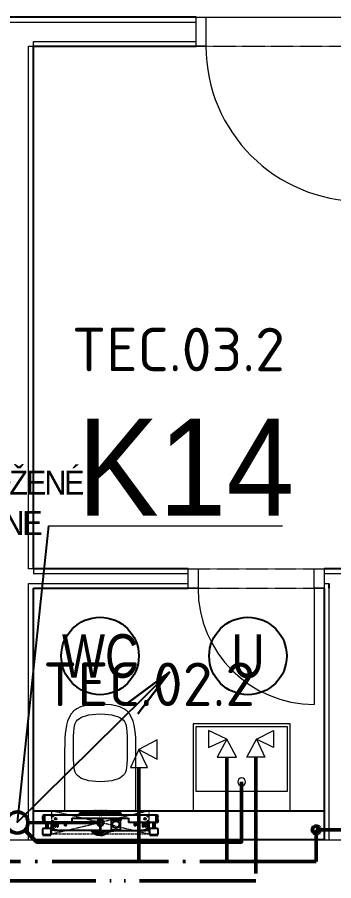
# Model space of a CAD drawing. Header units: millimetres. Extents: x 2377 to 264466, y -28213 to 61616.
# Drawn here: x 26560 to 28192, y 7249 to 11710 of the extents above; entities that cross this region are included whole.
import ezdxf
from ezdxf.enums import TextEntityAlignment as Align
from ezdxf.lldxf.tags import DXFTag

# ---------------------------------------------------------------- set-up
doc = ezdxf.new("R2010")
doc.units = ezdxf.units.MM
for name, pattern in [('ACAD_ISO04W100', [30.5, 24, -3, 0.5, -3]), ('ACAD_ISO05W100', [33, 24, -3, 0, -3, 0, -3]), ('Bodkočiarkovaná 3mm', [5, 3, -1, 0, -1]), ('DASHED', [0.75, 0.5, -0.25])]:
    doc.linetypes.add(name, pattern=pattern)
doc.layers.get('0').update_dxf_attribs({"color": 8})
for name, color, linetype in [('AA_stavebný_pôdorys', 7, 'Continuous'), ('GEB-BEZUG', 2, 'Continuous'), ('GEB-KONTUR-A', 5, 'Continuous'), ('IS_Popisy_úseků_Vodovod', 7, 'SOLID'), ('ZT_SMER STUPANIA', 4, 'Continuous'), ('ZTI_T_ZARPR', 4, 'Continuous')]:
    doc.layers.add(name, color=color, linetype=linetype)
for name, color, linetype, lineweight in [('Common Edges', 8, 'Continuous', 20), ('Dvere - nad rovinou rezu', 8, 'Bodkočiarkovaná 3mm', 9), ('Floors', 8, 'Continuous', 20), ('Frame_Mullion', 8, 'Continuous', 20), ('Plan Swing', 8, 'Continuous', 9), ('Plumbing Fixtures', 8, 'Continuous', 9), ('Room Tags', 8, 'Continuous', 9), ('Walls', 8, 'Continuous', 25), ('ZTI- BATÉRIE', 6, 'Continuous', 18), ('ZTI- POPIS POTRUBIA', 7, 'Continuous', 18), ('ZTI- PRÍVOD STUDENEJ VODY', 5, 'ACAD_ISO04W100', 50), ('ZTI- PRÍVOD TEPLEJ VODY', 1, 'ACAD_ISO05W100', 50), ('ZTI_KANAL', 30, 'Continuous', 50), ('ZTI_S_KANAL', 30, 'Continuous', 50)]:
    doc.layers.add(name, color=color, linetype=linetype, lineweight=lineweight)
doc.styles.add('HRUBE', font='arial.ttf', dxfattribs={"width": 0.75})
doc.styles.add('ISOCPEUR_6', font='isocpeur.ttf', dxfattribs={"height": 225})
doc.styles.add('Popis_ZTI', font='arial.ttf', dxfattribs={"width": 0.9, "height": 125})
doc.styles.get("Standard").update_dxf_attribs({"font": 'arial.ttf'})
doc.styles.add('Style-Arial', font='arial.ttf')
tags = doc.linetypes.add('SOLID', pattern=[10, 10, 0]).pattern_tags.tags
tags[6:7] = [DXFTag(74, 4), DXFTag(75, 0), DXFTag(340, '0'), DXFTag(46, 0.0), DXFTag(50, 0.0), DXFTag(44, 0.0), DXFTag(45, 0.0)]
tags[4:5] = [DXFTag(74, 4), DXFTag(75, 0), DXFTag(340, '0'), DXFTag(46, 0.0), DXFTag(50, 0.0), DXFTag(44, 0.0), DXFTag(45, 0.0)]

# ---------------------------------------------------------------- blocks, each defined once
blk = doc.blocks.new('Dvere 1-kridlové obložkové plné - 600x1970-4661098-2NP _PRAC_')
at = {"layer": 'Dvere - nad rovinou rezu'}
for p, q in [((-350, 50), (350, 50)), ((-350, -50), (350, -50))]:
    blk.add_line(p, q, dxfattribs=at)
at = {"layer": 'Frame_Mullion'}
for p, q in [((-350, 50), (-300, 50)), ((-350, -50), (-350, 50)), ((-300, 50), (-300, -50)), ((300, 50), (350, 50)), ((300, -50), (300, 50)), ((350, 50), (350, -50)), ((-300, -50), (-350, -50)), ((350, -50), (300, -50))]:
    blk.add_line(p, q, dxfattribs=at)
at = {"layer": 'Plan Swing'}
blk.add_line((300, -50), (300, -650), dxfattribs=at)
blk.add_arc((300, -50), 600, 180, 270, dxfattribs=at)
blk = doc.blocks.new('CS_WC - CS_WC-4666742-2NP _PRAC_')
at = {"layer": 'Plumbing Fixtures'}
for p, q in [((-184, 0), (-184, -320)), ((184, -320), (184, 0))]:
    blk.add_line(p, q, dxfattribs=at)
for points, knots in [([(-138, -325.9), (-138, -229.3), (-139.7, -180.2), (-63.5, -150.8), (0, -150.8)], [0, 0, 0, 0, 0.2485918, 0.4610109, 0.4610109, 0.4610109, 0.4610109]), ([(0, -150.8), (63.5, -150.8), (139.7, -180.2), (138, -229.3), (138, -325.9)], [0, 0, 0, 0, 0.2124191, 0.4610109, 0.4610109, 0.4610109, 0.4610109]), ([(-184, -320), (-184, -357.1), (-184, -524.4), (-80.9, -550.9), (0, -550.9)], [-0.7276626, -0.7276626, -0.7276626, -0.7276626, -0.3878063, 0, 0, 0, 0]), ([(0, -500.9), (-63.5, -500.9), (-139.7, -471.5), (-138, -422.5), (-138, -325.9)], [0, 0, 0, 0, 0.2124191, 0.4610109, 0.4610109, 0.4610109, 0.4610109]), ([(0, -550.9), (80.9, -550.9), (184, -524.4), (184, -357.1), (184, -320)], [-0.7276626, -0.7276626, -0.7276626, -0.7276626, -0.3398563, 0, 0, 0, 0]), ([(138, -325.9), (138, -422.5), (139.7, -471.5), (63.5, -500.9), (0, -500.9)], [0, 0, 0, 0, 0.2485918, 0.4610109, 0.4610109, 0.4610109, 0.4610109])]:
    blk.add_open_spline(points, degree=3, knots=knots, dxfattribs=at)
blk = doc.blocks.new('CS_Umyvadlo - CS_Umyvadlo-4710843-2NP _PRAC_')
at = {"layer": 'Plumbing Fixtures'}
for p, q in [((500, -150), (0, -150)), ((0, -150), (0, -600)), ((15, -500), (15, -164.5)), ((15, -164.5), (485, -164.5)), ((485, -164.5), (485, -500)), ((500, -600), (500, -150)), ((485, -500), (15, -500))]:
    blk.add_line(p, q, dxfattribs=at)
for start, end in [(0, 180), (180, 360)]:
    blk.add_arc((250, -450), 20, start, end, dxfattribs=at)
blk = doc.blocks.new('Dvere 1-kridlové obložkové plné - 800x1970 PZ-V12-2NP _PRAC_')
at = {"layer": 'Dvere - nad rovinou rezu'}
for p, q in [((-450, 75), (450, 75)), ((-450, -75), (450, -75))]:
    blk.add_line(p, q, dxfattribs=at)
at = {"layer": 'Frame_Mullion'}
for p, q in [((-450, 75), (-400, 75)), ((-450, -75), (-450, 75)), ((-400, 75), (-400, -75)), ((400, 75), (450, 75)), ((400, -75), (400, 75)), ((450, 75), (450, -75)), ((-400, -75), (-450, -75)), ((450, -75), (400, -75))]:
    blk.add_line(p, q, dxfattribs=at)
at = {"layer": 'Plan Swing'}
blk.add_line((400, -75), (400, -875), dxfattribs=at)
blk.add_arc((400, -75), 800, 180, 270, dxfattribs=at)
blk = doc.blocks.new('2NP podklad')
at = {"layer": 'Common Edges', "color": 252}
for p, q in [((17467.7, 11684.7), (27483, 11684.7)), ((26618, 8859.7), (26618, 11559.7)), ((26618, 11559.7), (26643, 11559.7)), ((26643, 11559.7), (26643, 11584.7)), ((26643, 11584.7), (27483, 11584.7)), ((26643, 8859.7), (26618, 8859.7)), ((26643, 8859.7), (26643, 8834.7)), ((27442.4, 8834.7), (26643, 8834.7)), ((29157.7, 8834.7), (28142.4, 8834.7)), ((26618, 7459.7), (26618, 8784.7)), ((26618, 8784.7), (27442.4, 8784.7)), ((28142.4, 8784.7), (28167.4, 8784.7)), ((28167.4, 8759.7), (28167.4, 7459.7)), ((26493, 7459.7), (26643, 7459.7)), ((28142.4, 7459.7), (28242.4, 7459.7))]:
    blk.add_line(p, q, dxfattribs=at)
at = {"layer": 'Floors', "color": 252}
blk.add_line((27533, 11709.7), (28333, 11709.7), dxfattribs=at)
at = {"layer": 'Walls', "color": 252}
for p, q in [((27483, 11709.7), (17467.7, 11709.7)), ((26643, 8859.7), (26643, 11559.7)), ((26643, 11559.7), (27483, 11559.7)), ((27442.4, 8859.7), (26643, 8859.7)), ((29157.7, 8859.7), (28142.4, 8859.7)), ((26643, 8759.7), (27442.4, 8759.7)), ((26643, 7459.7), (26643, 8759.7)), ((28142.4, 8759.7), (28142.4, 7459.7)), ((28167.4, 8784.7), (28167.4, 8759.7)), ((26643, 7609.7), (28142.4, 7609.7)), ((28142.4, 7459.7), (26643, 7459.7))]:
    blk.add_line(p, q, dxfattribs=at)
at = {"layer": 'Frame_Mullion', "color": 252}
for name, p in [('Dvere 1-kridlové obložkové plné - 800x1970 PZ-V12-2NP _PRAC_', (27933, 11634.7)), ('Dvere 1-kridlové obložkové plné - 600x1970-4661098-2NP _PRAC_', (27792.4, 8809.7))]:
    blk.add_blockref(name, p, dxfattribs=at)
at = {"layer": 'Plumbing Fixtures', "color": 252, "rotation": 180}
blk.add_blockref('CS_WC - CS_WC-4666742-2NP _PRAC_', (26988.4, 7609.7), dxfattribs=at)
at = {"layer": 'Plumbing Fixtures', "color": 252}
blk.add_blockref('CS_Umyvadlo - CS_Umyvadlo-4710843-2NP _PRAC_', (27467.4, 8209.7), dxfattribs=at)
at = {"layer": 'Room Tags', "color": 252, "char_height": 225, "width": 1304.746, "attachment_point": 1, "style": 'ISOCPEUR_6'}
for s, insert in [('TEC.03.2', (26841.5, 10105.9)), ('TEC.02.2', (26692.6, 8376.4))]:
    blk.add_mtext(s, dxfattribs=dict(at, insert=insert))
blk = doc.blocks.new('Einfügepunkt')
at = {"layer": 'GEB-BEZUG'}
for p, q in [((-7.1, -7.1), (7.1, 7.1)), ((-7.1, 7.1), (7.1, -7.1))]:
    blk.add_line(p, q, dxfattribs=at)
blk = doc.blocks.new('42')
at = {"layer": 'GEB-KONTUR-A', "ltscale": 25}
for p, q in [((7962.1, -4961.7), (7957.1, -4961.7)), ((7957.1, -4961.7), (7957.1, -4964.7)), ((7957.1, -4964.7), (7962.1, -4964.7)), ((7957.1, -4964.7), (7957.1, -4967.7)), ((7957.1, -4991.7), (7957.1, -4967.7)), ((7957.1, -4991.7), (7957.1, -4997.7)), ((7962.1, -4964.7), (7962.1, -4961.7)), ((7992.1, -4961.7), (7962.1, -4961.7)), ((7992.1, -4964.7), (7962.1, -4964.7)), ((7992.1, -4961.7), (7992.1, -4964.7)), ((7997.1, -4961.7), (7992.1, -4961.7)), ((7992.1, -4964.7), (7997.1, -4964.7)), ((7997.1, -4964.7), (7997.1, -4961.7)), ((7997.1, -4964.7), (7997.1, -4967.7)), ((7997.1, -4967.7), (7997.1, -4991.7)), ((7997.1, -4997.7), (7997.1, -4991.7)), ((8010.1, -4987.2), (8001.6, -4987.2)), ((8001.6, -4987.2), (8001.6, -5026.2)), ((8005.6, -4991.2), (8008.5, -4991.2)), ((8005.6, -4994.5), (8005.6, -4991.2)), ((8013.1, -4987.2), (8010.1, -4987.2)), ((8014.6, -4987.2), (8013.1, -4987.2)), ((8013.1, -4987.2), (8013.1, -4987.9)), ((8023.8, -4988.4), (8023.8, -4988.4)), ((8033.1, -4985.7), (8033.4, -4985.7)), ((8037.2, -4985.7), (8042.2, -4985.7)), ((8151.4, -5037.2), (8151.4, -4995.7)), ((8194.9, -4995.7), (8194.9, -5037.2)), ((8224.7, -4984.6), (8224.8, -4984.8)), ((8226.4, -4983.6), (8226.3, -4983.3)), ((8244.7, -4976.4), (8244.3, -4975.6)), ((8246.3, -4975.2), (8246.7, -4976.1)), ((8251.9, -4985.7), (8254.4, -4985.7)), ((8254.4, -4986.2), (8251.9, -4986.2)), ((8251.9, -5007.7), (8251.9, -4995.7)), ((8254.4, -4995.7), (8254.4, -5007.8)), ((8269.2, -4977.7), (8269.1, -4978)), ((8271, -4978.7), (8269.1, -4978)), ((8271, -4978.7), (8271.1, -4978.4)), ((8469, -4985.7), (8464, -4985.7)), ((8473.1, -4985.7), (8472.9, -4985.7)), ((8482.5, -4988.4), (8482.5, -4988.4)), ((8491.6, -4987.2), (8493.1, -4987.2)), ((8493.1, -4987.2), (8496.1, -4987.2)), ((8493.1, -4987.2), (8493.1, -4987.9)), ((8496.1, -4987.2), (8504.6, -4987.2)), ((8497.8, -4991.2), (8500.6, -4991.2)), ((8500.6, -4991.2), (8500.6, -4994.5)), ((8504.6, -4987.2), (8504.6, -5026.2)), ((8514.1, -4961.7), (8509.1, -4961.7)), ((8509.1, -4961.7), (8509.1, -4964.7)), ((8509.1, -4964.7), (8514.1, -4964.7)), ((8509.1, -4964.7), (8509.1, -4967.7)), ((8509.1, -4991.7), (8509.1, -4967.7)), ((8509.1, -4991.7), (8509.1, -4997.7)), ((8514.1, -4964.7), (8514.1, -4961.7)), ((8544.1, -4961.7), (8514.1, -4961.7)), ((8544.1, -4964.7), (8514.1, -4964.7)), ((8544.1, -4961.7), (8544.1, -4964.7)), ((8549.1, -4961.7), (8544.1, -4961.7)), ((8544.1, -4964.7), (8549.1, -4964.7)), ((8549.1, -4964.7), (8549.1, -4961.7)), ((8549.1, -4964.7), (8549.1, -4967.7)), ((8549.1, -4967.7), (8549.1, -4991.7)), ((8549.1, -4997.7), (8549.1, -4991.7)), ((7997.1, -4997.7), (7957.1, -4997.7)), ((7957.1, -5042.7), (7957.1, -5029.7)), ((7958.1, -5026.2), (8107.6, -5026.2)), ((7958.1, -5026.2), (7958.1, -5031.7)), ((7958.1, -5031.7), (7965.1, -5031.7)), ((7959.1, -5031.7), (7959.1, -5042.7)), ((7961.1, -5025.7), (7993.1, -5025.7)), ((7965.1, -5031.7), (7965.1, -5043.7)), ((7983.4, -5024.7), (7970.9, -5024.7)), ((7970.9, -5025.7), (7970.9, -5024.7)), ((7972.1, -5024.7), (7972.1, -4997.7)), ((7982.1, -5024.7), (7982.1, -4997.7)), ((7983.4, -5025.7), (7983.4, -5024.7)), ((8001.6, -5025.7), (7997.1, -5025.7)), ((7997.1, -5026.2), (7997.1, -5025.7)), ((8001.6, -5026), (7997.4, -5026)), ((7997.4, -5026.2), (7997.4, -5026)), ((8001.4, -5000), (8001.4, -5022.5)), ((8001.4, -5022.5), (8001.6, -5022.5)), ((8002.2, -5016.8), (8002.2, -5016.6)), ((8002.2, -5025.7), (8002.2, -5020.7)), ((8002.2, -5025.7), (8002.2, -5026.2)), ((8003.1, -5021.7), (8003.1, -5020.7)), ((8003.1, -5021.7), (8004.3, -5021.7)), ((8004.3, -5020.7), (8004.3, -5021.7)), ((8004.9, -5007.3), (8004.9, -5007.3)), ((8006, -5009.6), (8006, -5006.6)), ((8007.1, -5006.5), (8007.1, -5004.6)), ((8007.6, -5005), (8007.6, -5004.6)), ((8008.1, -5021.7), (8008.1, -5020.7)), ((8008.1, -5021.7), (8010.8, -5021.7)), ((8010.8, -5020.7), (8010.8, -5021.7)), ((8012, -5010.3), (8012, -5004.6)), ((8013.3, -5006.1), (8013.3, -5004.6)), ((8017.3, -5021.7), (8017.3, -5020.7)), ((8017.3, -5021.7), (8021.2, -5021.7)), ((8020.6, -5021.7), (8020.6, -5004.6)), ((8021.2, -5020.7), (8021.2, -5021.7)), ((8022.4, -5008.1), (8022.4, -5004.6)), ((8029.5, -5021.7), (8029.5, -5020.7)), ((8029.5, -5021.7), (8034.1, -5021.7)), ((8031.8, -5021.7), (8031.8, -5004.5)), ((8033.8, -5021.7), (8033.8, -5004.5)), ((8034.1, -5020.7), (8034.1, -5021.7)), ((8069.6, -5026.2), (8069.6, -5012.7)), ((8077.6, -5012.7), (8077.6, -5026.2)), ((8107.6, -5048.2), (8107.6, -5026.2)), ((8146.9, -5043), (8146.9, -5037.2)), ((8146.9, -5037.2), (8149.5, -5037.2)), ((8149.5, -5037.2), (8196.8, -5037.2)), ((8196.8, -5037.2), (8199.4, -5037.2)), ((8199.4, -5037.2), (8199.4, -5043)), ((8251.9, -5022.4), (8251.9, -5009.7)), ((8251.9, -5041.7), (8251.9, -5029)), ((8254.4, -5009.8), (8254.4, -5022.6)), ((8254.4, -5028.8), (8254.4, -5041.6)), ((8398.6, -5026.2), (8548.1, -5026.2)), ((8398.6, -5026.2), (8398.6, -5048.2)), ((8428.7, -5026.2), (8428.7, -5012.7)), ((8436.7, -5012.7), (8436.7, -5026.2)), ((8472.2, -5020.7), (8472.2, -5021.7)), ((8476.7, -5021.7), (8472.2, -5021.7)), ((8472.4, -5021.7), (8472.4, -5004.5)), ((8474.5, -5021.7), (8474.5, -5004.5)), ((8476.7, -5021.7), (8476.7, -5020.7)), ((8483.9, -5008.1), (8483.9, -5004.6)), ((8485.1, -5020.7), (8485.1, -5021.7)), ((8488.9, -5021.7), (8485.1, -5021.7)), ((8485.6, -5021.7), (8485.6, -5004.6)), ((8488.9, -5021.7), (8488.9, -5020.7)), ((8493, -5006.1), (8493, -5004.6)), ((8494.2, -5010.3), (8494.2, -5004.6)), ((8495.4, -5020.7), (8495.4, -5021.7)), ((8498.1, -5021.7), (8495.4, -5021.7)), ((8498.1, -5021.7), (8498.1, -5020.7)), ((8498.6, -5005), (8498.6, -5004.6)), ((8499.2, -5006.5), (8499.2, -5004.6)), ((8500.3, -5009.6), (8500.3, -5006.6)), ((8501.4, -5007.3), (8501.4, -5007.3)), ((8502, -5020.7), (8502, -5021.7)), ((8503.2, -5021.7), (8502, -5021.7)), ((8503.2, -5021.7), (8503.2, -5020.7)), ((8504, -5002.2), (8504, -5005.7)), ((8504, -5016.8), (8504, -5016.6)), ((8504, -5025.7), (8504, -5020.7)), ((8504, -5025.7), (8504, -5026.2)), ((8504.6, -5022.5), (8504.9, -5022.5)), ((8504.6, -5025.7), (8509.1, -5025.7)), ((8508.9, -5026), (8504.6, -5026)), ((8504.9, -5022.5), (8504.9, -5000)), ((8508.9, -5026), (8508.9, -5026.2)), ((8549.1, -4997.7), (8509.1, -4997.7)), ((8509.1, -5025.7), (8509.1, -5026.2)), ((8545.1, -5025.7), (8513.1, -5025.7)), ((8535.4, -5024.7), (8522.9, -5024.7)), ((8522.9, -5025.7), (8522.9, -5024.7)), ((8524.1, -5024.7), (8524.1, -4997.7)), ((8534.1, -5024.7), (8534.1, -4997.7)), ((8535.4, -5025.7), (8535.4, -5024.7)), ((8541.1, -5043.7), (8541.1, -5031.7)), ((8541.1, -5031.7), (8548.1, -5031.7)), ((8547.1, -5031.7), (8547.1, -5042.7)), ((8548.1, -5031.7), (8548.1, -5026.2)), ((8549.1, -5042.7), (8549.1, -5029.7)), ((7957.1, -5042.7), (7957.1, -5057.5)), ((7959.1, -5042.7), (7957.1, -5042.7)), ((7957.1, -5057.5), (7959.1, -5057.5)), ((7957.1, -5061.7), (7957.1, -5057.5)), ((7958.1, -5060.7), (7958.1, -5065.7)), ((7965.1, -5060.7), (7958.1, -5060.7)), ((7995.1, -5065.7), (7958.1, -5065.7)), ((7959.1, -5057.5), (7959.1, -5042.7)), ((7959.1, -5057.5), (7959.1, -5060.7)), ((7965.1, -5053.4), (7964.6, -5053.4)), ((7964.6, -5060.7), (7964.6, -5053.4)), ((7965.1, -5048.7), (7965.1, -5060.7)), ((7997.1, -5063.7), (7997.1, -5062.7)), ((7997.1, -5065.7), (7997.1, -5063.7)), ((7999.1, -5065.7), (7997.1, -5065.7)), ((8507.1, -5065.7), (7999.1, -5065.7)), ((8008.5, -5060.2), (8006, -5060.2)), ((8020.6, -5041.7), (8020.6, -5049.7)), ((8022.4, -5048.5), (8022.4, -5050.2)), ((8398.6, -5048.2), (8107.6, -5048.2)), ((8145.6, -5065.7), (8145.6, -5074.7)), ((8145.6, -5074.7), (8360.6, -5074.7)), ((8149.9, -5041.2), (8146.9, -5043)), ((8199.4, -5043), (8146.9, -5043)), ((8199.4, -5043), (8196.4, -5041.2)), ((8197.6, -5084.8), (8197.6, -5074.7)), ((8308.6, -5084.8), (8197.6, -5084.8)), ((8204.1, -5086.3), (8197.6, -5084.8)), ((8227.3, -5076.2), (8225.8, -5074.7)), ((8279, -5076.2), (8227.3, -5076.2)), ((8227.3, -5077.7), (8227.3, -5076.2)), ((8279, -5077.7), (8227.3, -5077.7)), ((8253.1, -5065.7), (8250.6, -5065.7)), ((8251.9, -5048.2), (8251.9, -5043.7)), ((8253.1, -5065.7), (8253.1, -5063.2)), ((8253.1, -5065.7), (8255.6, -5065.7)), ((8253.1, -5065.7), (8253.1, -5068.2)), ((8254.4, -5043.6), (8254.4, -5048.2)), ((8279, -5076.2), (8280.5, -5074.7)), ((8279, -5077.7), (8279, -5076.2)), ((8302.1, -5086.3), (8308.6, -5084.8)), ((8308.6, -5084.8), (8308.6, -5074.7)), ((8360.6, -5065.7), (8360.6, -5074.7)), ((8483.9, -5048.5), (8483.9, -5050.2)), ((8485.6, -5041.7), (8485.6, -5049.7)), ((8500.3, -5060.2), (8497.8, -5060.2)), ((8509.1, -5065.7), (8507.1, -5065.7)), ((8509.1, -5063.7), (8509.1, -5062.7)), ((8509.1, -5063.7), (8509.1, -5065.7)), ((8548.1, -5065.7), (8511.1, -5065.7)), ((8541.1, -5060.7), (8541.1, -5048.7)), ((8541.6, -5053.4), (8541.1, -5053.4)), ((8548.1, -5060.7), (8541.1, -5060.7)), ((8541.6, -5060.7), (8541.6, -5053.4)), ((8547.1, -5057.5), (8547.1, -5042.7)), ((8547.1, -5042.7), (8549.1, -5042.7)), ((8549.1, -5057.5), (8547.1, -5057.5)), ((8547.1, -5057.5), (8547.1, -5060.7)), ((8548.1, -5065.7), (8548.1, -5060.7)), ((8549.1, -5042.7), (8549.1, -5057.5)), ((8549.1, -5061.7), (8549.1, -5057.5)), ((8302.1, -5086.3), (8204.1, -5086.3))]:
    blk.add_line(p, q, dxfattribs=at)
for centre, radius in [((8008.1, -5033.2), 2.35), ((8173.1, -5015.7), 17.9), ((8498.1, -5033.2), 2.35), ((8008.1, -5059.2), 2.35), ((8022.6, -5045.7), 4.5), ((8483.6, -5045.7), 4.5), ((8498.1, -5059.2), 2.35)]:
    blk.add_circle(centre, radius, dxfattribs=at)
for centre, radius, start, end in [((8203.1, -4991), 11, 67.8628, 97.8429), ((8203.1, -4991), 11, 28.6358, 67.8628), ((8253.1, -5020.8), 60, 35.8501, 138.6079), ((8253.1, -5020.8), 56.1, 38.7837, 138.3163), ((8253.1, -5020.8), 46.1, 49.6635, 130.3365), ((8253.1, -5020.8), 45.2, 87.8498, 93.645), ((8484, -5005.7), 20, 32.6934, 89.9999), ((8494, -5002.2), 10, 0, 46.9102), ((7961.1, -5029.7), 4, 138.5904, 180), ((7961.1, -5029.7), 4, 90, 118.955), ((7993.1, -5029.7), 4, 61.045, 90), ((8004.4, -5000), 3, 156.4435, 180), ((8073.6, -5012.7), 4, 168.1513, 180), ((8073.6, -5012.7), 4, 0, 68.4891), ((8252.9, -5025.7), 18, 93.1674, 266.8326), ((8252.9, -5025.7), 16, 93.5638, 266.4362), ((8252.9, -5025.7), 3.46, 106.6849, 253.3151), ((8252.9, -5025.7), 18, 85.2025, 93.1674), ((8252.9, -5025.7), 16, 84.6011, 93.5638), ((8252.9, -5025.7), 3.46, 64.2414, 106.6849), ((8252.9, -5025.7), 3.46, 253.3151, 295.7586), ((8252.9, -5025.7), 18, 274.7975, 85.2025), ((8252.9, -5025.7), 16, 275.3989, 84.6011), ((8252.9, -5025.7), 3.46, 295.7586, 64.2414), ((8432.7, -5012.7), 4, 111.5109, 180), ((8432.7, -5012.7), 4, 0, 11.8487), ((8501.9, -5000), 3, 0, 23.5565), ((8513.1, -5029.7), 4, 90, 118.955), ((8545.1, -5029.7), 4, 61.045, 90), ((8545.1, -5029.7), 4, 0, 41.4096), ((7961.1, -5061.7), 4, 180, 221.4096), ((7965.1, -5046.2), 2.5, 270, 90), ((7997.1, -5065.7), 2, 90, 180), ((7993.1, -5061.7), 4, 301.4759, 328.5241), ((7997.1, -5065.7), 2, 0, 90), ((8252.9, -5025.7), 16, 266.4362, 275.3989), ((8252.9, -5025.7), 18, 266.8326, 274.7975), ((8509.1, -5065.7), 2, 90, 180), ((8509.1, -5065.7), 2, 0, 90), ((8513.1, -5061.7), 4, 211.4759, 238.5241), ((8541.1, -5046.2), 2.5, 90, 270), ((8545.1, -5061.7), 4, 318.5904, 0)]:
    blk.add_arc(centre, radius, start, end, dxfattribs=at)
for centre, major_axis, ratio, start_param, end_param in [((8007.4, -5023.3), (0, 18.7), 0.258819, 6.227898, 6.341191), ((8012.7, -5023.3), (0, 18.7), 0.573576, 6.229647, 6.342737), ((8021.6, -5023.3), (0, 18.8), 0.819152, 6.231089, 6.343844), ((8032.9, -5023.3), (0, 18.8), 0.965926, 6.232049, 6.344379), ((8149.5, -5039.3), (0, 2.05), 0.57735, 3.482092, 6.283185), ((8196.8, -5039.3), (0, -2.05), 0.57735, 3.141593, 5.942686), ((8473.4, -5023.3), (0, 18.8), 0.965926, 6.221991, 6.334321), ((8484.7, -5023.3), (0, 18.8), 0.819152, 6.222526, 6.335282), ((8493.6, -5023.3), (0, 18.7), 0.573576, 6.223633, 6.336724), ((8498.9, -5023.3), (0, 18.7), 0.258819, 6.22518, 6.338472)]:
    blk.add_ellipse(centre, major_axis=major_axis, ratio=ratio, start_param=start_param, end_param=end_param, dxfattribs=at)
for points, knots in [([(8022.2, -4985.7), (8020.9, -4985.7), (8019.5, -4985.8), (8018.1, -4986.1), (8015.2, -4986.7), (8012.3, -4988), (8009.9, -4990), (8008.6, -4991), (8007.5, -4992.1), (8006.5, -4993.3), (8005.5, -4994.6), (8004.7, -4995.9), (8004.1, -4997.3), (8003.4, -4998.7), (8003, -5000.1), (8002.7, -5001.5), (8002.4, -5003), (8002.2, -5004.4), (8002.2, -5005.7)], [0, 0, 0, 0, 0.450237, 0.450237, 0.450237, 1.35071, 1.35071, 1.35071, 1.800947, 1.800947, 1.800947, 2.251184, 2.251184, 2.251184, 2.70142, 2.70142, 2.70142, 3.151657, 3.151657, 3.151657, 3.151657]), ([(8002.2, -5016.6), (8002.2, -5014.5), (8002.4, -5012.3), (8002.9, -5010.2), (8003.4, -5008), (8004.1, -5005.7), (8005.1, -5003.6), (8006.1, -5001.5), (8007.4, -4999.4), (8008.9, -4997.5), (8010.4, -4995.6), (8012.1, -4993.8), (8014, -4992.3), (8017.8, -4989.3), (8022.3, -4987.3), (8026.7, -4986.4), (8028.9, -4985.9), (8031, -4985.7), (8033.1, -4985.7)], [-4.868745, -4.868745, -4.868745, -4.868745, -4.17321, -4.17321, -4.17321, -3.477675, -3.477675, -3.477675, -2.78214, -2.78214, -2.78214, -2.086605, -2.086605, -2.086605, -0.695535, -0.695535, -0.695535, 0, 0, 0, 0]), ([(8033.4, -4985.7), (8031.3, -4985.7), (8029.1, -4985.9), (8026.9, -4986.4), (8025.8, -4986.6), (8024.7, -4986.9), (8023.5, -4987.3), (8020.2, -4988.4), (8017, -4990.1), (8014.1, -4992.4), (8012.2, -4993.9), (8010.4, -4995.6), (8008.9, -4997.6), (8007.4, -4999.5), (8006.1, -5001.6), (8005.1, -5003.7), (8004.1, -5005.9), (8003.4, -5008.1), (8002.9, -5010.3), (8002.4, -5012.5), (8002.2, -5014.7), (8002.2, -5016.8)], [-4.904552, -4.904552, -4.904552, -4.904552, -4.203901, -4.203901, -4.203901, -3.853576, -3.853576, -3.853576, -2.802601, -2.802601, -2.802601, -2.101951, -2.101951, -2.101951, -1.4013, -1.4013, -1.4013, -0.70065, -0.70065, -0.70065, 0, 0, 0, 0]), ([(8251.9, -4985.7), (8204.8, -4985.7), (8157.7, -4985.7), (8087.9, -4985.7), (8065, -4985.7), (8042.2, -4985.7)], [-5.147552, -5.147552, -5.147552, -5.147552, 8.973883, 8.973883, 15.817655, 15.817655, 15.817655, 15.817655]), ([(8151.4, -4987), (8158.6, -4987), (8165.9, -4987), (8180.4, -4987), (8187.6, -4987), (8194.9, -4987)], [-4.350159, -4.350159, -4.350159, -4.350159, -2.175159, -2.175159, -0.000159, -0.000159, -0.000159, -0.000159]), ([(8151.4, -4995.7), (8151.4, -4995), (8151.4, -4994.3), (8151.4, -4993.6), (8151.4, -4992.9), (8151.4, -4992.2), (8151.4, -4991.5), (8151.4, -4990.8), (8151.4, -4990.1), (8151.4, -4989.5), (8151.4, -4988.9), (8151.4, -4988.3), (8151.4, -4987.8), (8151.4, -4987.5), (8151.4, -4987.3), (8151.4, -4987)], [-1.1072, -1.1072, -1.1072, -1.1072, -0.87949, -0.87949, -0.87949, -0.651781, -0.651781, -0.651781, -0.424072, -0.424072, -0.424072, -0.196362, -0.196362, -0.196362, -0.056906, -0.056906, -0.056906, -0.056906]), ([(8159.2, -4985.7), (8166, -4984.8), (8172.7, -4984), (8183.6, -4982.5), (8188.1, -4981.9), (8194.2, -4981.1), (8196.3, -4980.8), (8198.8, -4980.5), (8199.6, -4980.4), (8200.7, -4980.2), (8201, -4980.2), (8201.4, -4980.1), (8201.5, -4980.1), (8201.6, -4980.1), (8201.6, -4980.1), (8201.6, -4980.1)], [7.553325, 7.553325, 7.553325, 7.553325, 9.696645, 9.696645, 11.275837, 11.275837, 12.217694, 12.217694, 12.766616, 12.766616, 13.189403, 13.189403, 13.406515, 13.406515, 13.625205, 13.625205, 13.625205, 13.625205]), ([(8194.9, -4987), (8194.9, -4987.3), (8194.9, -4987.5), (8194.9, -4987.8), (8194.9, -4988.3), (8194.9, -4988.9), (8194.9, -4989.5), (8194.9, -4990.1), (8194.9, -4990.8), (8194.9, -4991.5), (8194.9, -4992.2), (8194.9, -4992.9), (8194.9, -4993.6), (8194.9, -4994.3), (8194.9, -4995), (8194.9, -4995.7)], [-1.050264, -1.050264, -1.050264, -1.050264, -0.910812, -0.910812, -0.910812, -0.683109, -0.683109, -0.683109, -0.455406, -0.455406, -0.455406, -0.227703, -0.227703, -0.227703, 0, 0, 0, 0]), ([(8223.6, -4985.7), (8224.8, -4984.7), (8226.1, -4983.8), (8229.6, -4981.7), (8231.9, -4980.5), (8236.6, -4978.5), (8239.1, -4977.7), (8246.8, -4975.8), (8252.2, -4975.4), (8262.5, -4976.3), (8267.4, -4977.5), (8275.8, -4981.1), (8279.4, -4983.2), (8282.7, -4985.7)], [8.244612, 8.244612, 8.244612, 8.244612, 8.723119, 8.723119, 9.485664, 9.485664, 10.278011, 10.278011, 11.864894, 11.864894, 13.36201, 13.36201, 14.610791, 14.610791, 14.610791, 14.610791]), ([(8251.9, -4995.7), (8251.9, -4995), (8251.9, -4994.3), (8251.9, -4993.6), (8251.9, -4992.9), (8251.9, -4992.2), (8251.9, -4991.5), (8251.9, -4990.8), (8251.9, -4990.1), (8251.9, -4989.5), (8251.9, -4988.9), (8251.9, -4988.3), (8251.9, -4987.8), (8251.9, -4986.9), (8251.9, -4986.2), (8251.9, -4985.9), (8251.9, -4985.8), (8251.9, -4985.7), (8251.9, -4985.7)], [-1.575829, -1.575829, -1.575829, -1.575829, -1.35071, -1.35071, -1.35071, -1.125592, -1.125592, -1.125592, -0.900473, -0.900473, -0.900473, -0.675355, -0.675355, -0.675355, -0.225118, -0.225118, -0.225118, 0, 0, 0, 0]), ([(8254.4, -4985.7), (8254.4, -4985.7), (8254.4, -4985.8), (8254.4, -4985.9), (8254.4, -4986.2), (8254.4, -4986.9), (8254.4, -4987.8), (8254.4, -4988.3), (8254.4, -4988.9), (8254.4, -4989.5), (8254.4, -4990.1), (8254.4, -4990.8), (8254.4, -4991.5), (8254.4, -4992.2), (8254.4, -4992.9), (8254.4, -4993.6), (8254.4, -4994.3), (8254.4, -4995), (8254.4, -4995.7)], [-1.575829, -1.575829, -1.575829, -1.575829, -1.35071, -1.35071, -1.35071, -0.900473, -0.900473, -0.900473, -0.675355, -0.675355, -0.675355, -0.450237, -0.450237, -0.450237, -0.225118, -0.225118, -0.225118, 0, 0, 0, 0]), ([(8254.4, -4985.7), (8301.5, -4985.7), (8348.5, -4985.7), (8418.4, -4985.7), (8441.2, -4985.7), (8464, -4985.7)], [-5.147552, -5.147552, -5.147552, -5.147552, 8.973883, 8.973883, 15.817655, 15.817655, 15.817655, 15.817655]), ([(8472.9, -4985.7), (8475, -4985.7), (8477.2, -4985.9), (8479.4, -4986.4), (8480.5, -4986.6), (8481.6, -4986.9), (8482.7, -4987.3), (8486, -4988.4), (8489.3, -4990.1), (8492.2, -4992.4), (8494.1, -4993.9), (8495.8, -4995.6), (8497.4, -4997.6), (8498.9, -4999.5), (8500.1, -5001.6), (8501.1, -5003.7), (8502.2, -5005.9), (8502.9, -5008.1), (8503.4, -5010.3), (8503.8, -5012.5), (8504, -5014.7), (8504, -5016.8)], [-4.904552, -4.904552, -4.904552, -4.904552, -4.203901, -4.203901, -4.203901, -3.853576, -3.853576, -3.853576, -2.802601, -2.802601, -2.802601, -2.101951, -2.101951, -2.101951, -1.4013, -1.4013, -1.4013, -0.70065, -0.70065, -0.70065, 0, 0, 0, 0]), ([(8504, -5016.6), (8504, -5014.5), (8503.8, -5012.3), (8503.4, -5010.2), (8502.9, -5008), (8502.2, -5005.7), (8501.2, -5003.6), (8500.2, -5001.5), (8498.9, -4999.4), (8497.4, -4997.5), (8495.9, -4995.6), (8494.2, -4993.8), (8492.3, -4992.3), (8488.4, -4989.3), (8484, -4987.3), (8479.6, -4986.4), (8477.4, -4985.9), (8475.2, -4985.7), (8473.1, -4985.7)], [-4.868745, -4.868745, -4.868745, -4.868745, -4.17321, -4.17321, -4.17321, -3.477675, -3.477675, -3.477675, -2.78214, -2.78214, -2.78214, -2.086605, -2.086605, -2.086605, -0.695535, -0.695535, -0.695535, 0, 0, 0, 0]), ([(8500.9, -4994.9), (8501.4, -4995.7), (8501.8, -4996.5), (8502.2, -4997.3), (8502.8, -4998.6), (8503.3, -5000.1), (8503.6, -5001.5), (8503.9, -5002.9), (8504, -5004.3), (8504, -5005.7)], [2.006901, 2.006901, 2.006901, 2.006901, 2.280952, 2.280952, 2.280952, 2.730148, 2.730148, 2.730148, 3.151657, 3.151657, 3.151657, 3.151657]), ([(8003.1, -5020.7), (8003.1, -5018.3), (8003.3, -5015.9), (8004.3, -5011.2), (8005, -5008.9), (8006, -5006.6)], [-1.448324, -1.448324, -1.448324, -1.448324, -0.724174, -0.724174, -0.000001, -0.000001, -0.000001, -0.000001]), ([(8007, -5006.6), (8006.1, -5008.8), (8005.4, -5011.2), (8004.5, -5015.9), (8004.3, -5018.3), (8004.3, -5020.7)], [-1.449021, -1.449021, -1.449021, -1.449021, -0.724499, -0.724499, 0, 0, 0, 0]), ([(8006, -5006.6), (8006.2, -5006.1), (8006.4, -5005.6), (8006.8, -5005.1), (8006.9, -5004.9), (8007, -5004.8), (8007, -5004.7), (8007.1, -5004.7), (8007.1, -5004.6), (8007.1, -5004.6)], [-0.1867907, -0.1867907, -0.1867907, -0.1867907, -0.0930938, -0.0930938, -0.0455616, -0.0455616, -0.0188399, -0.0188399, -0.000001, -0.000001, -0.000001, -0.000001]), ([(8007.6, -5004.6), (8007.7, -5004.6), (8007.7, -5004.6), (8007.7, -5004.6), (8007.7, -5004.7), (8007.7, -5004.7), (8007.7, -5004.7), (8007.7, -5004.9), (8007.6, -5005), (8007.5, -5005.6), (8007.3, -5006.1), (8007, -5006.6)], [-0.3635069, -0.3635069, -0.3635069, -0.3635069, -0.3461435, -0.3461435, -0.3271557, -0.3271557, -0.2749394, -0.2749394, -0.1820171, -0.1820171, -0.000001, -0.000001, -0.000001, -0.000001]), ([(8008.1, -5020.7), (8008.1, -5018.3), (8008.4, -5015.9), (8009.2, -5011.1), (8009.9, -5008.8), (8010.7, -5006.6)], [-1.451366, -1.451366, -1.451366, -1.451366, -0.725696, -0.725696, -0.000001, -0.000001, -0.000001, -0.000001]), ([(8009, -5035), (8008.9, -5034.1), (8008.8, -5033.1), (8008.6, -5031.8), (8008.6, -5031.3), (8008.5, -5030.9)], [0, 0, 0, 0, 0.2825726, 0.2825726, 0.4187398, 0.4187398, 0.4187398, 0.4187398]), ([(8010.7, -5006.6), (8010.9, -5006.1), (8011.2, -5005.6), (8011.5, -5005), (8011.7, -5004.9), (8011.8, -5004.7), (8011.9, -5004.7), (8012, -5004.6), (8012, -5004.6), (8012, -5004.6), (8012, -5004.6), (8012, -5004.6)], [-0.1859537, -0.1859537, -0.1859537, -0.1859537, -0.0928933, -0.0928933, -0.0446337, -0.0446337, -0.018193, -0.018193, -0.0086716, -0.0086716, -0.000001, -0.000001, -0.000001, -0.000001]), ([(8013.1, -5006.6), (8012.4, -5008.8), (8011.8, -5011.1), (8011, -5015.9), (8010.8, -5018.3), (8010.8, -5020.7)], [-1.453023, -1.453023, -1.453023, -1.453023, -0.7265, -0.7265, 0, 0, 0, 0]), ([(8013.3, -5004.6), (8013.3, -5004.6), (8013.3, -5004.6), (8013.3, -5004.6), (8013.4, -5004.6), (8013.4, -5004.7), (8013.4, -5004.7), (8013.5, -5004.9), (8013.5, -5005), (8013.4, -5005.6), (8013.3, -5006), (8013.1, -5006.6)], [-0.3630034, -0.3630034, -0.3630034, -0.3630034, -0.3439437, -0.3439437, -0.3225482, -0.3225482, -0.2755251, -0.2755251, -0.1814456, -0.1814456, -0.000001, -0.000001, -0.000001, -0.000001]), ([(8017.3, -5020.7), (8017.3, -5018.3), (8017.5, -5015.9), (8018.2, -5011.1), (8018.6, -5008.8), (8019.3, -5006.6)], [-1.456985, -1.456985, -1.456985, -1.456985, -0.728506, -0.728506, -0.000001, -0.000001, -0.000001, -0.000001]), ([(8019.3, -5006.6), (8019.4, -5006), (8019.6, -5005.5), (8020, -5005), (8020.1, -5004.8), (8020.3, -5004.7), (8020.4, -5004.6), (8020.5, -5004.6), (8020.5, -5004.6), (8020.6, -5004.6), (8020.6, -5004.6), (8020.6, -5004.6)], [-0.1852814, -0.1852814, -0.1852814, -0.1852814, -0.0916197, -0.0916197, -0.0440378, -0.0440378, -0.0180104, -0.0180104, -0.0085911, -0.0085911, -0.000001, -0.000001, -0.000001, -0.000001]), ([(8022.7, -5006.5), (8022.2, -5008.8), (8021.8, -5011.1), (8021.3, -5015.8), (8021.2, -5018.3), (8021.2, -5020.7)], [-1.459316, -1.459316, -1.459316, -1.459316, -0.729645, -0.729645, 0, 0, 0, 0]), ([(8022.4, -5004.6), (8022.4, -5004.6), (8022.4, -5004.6), (8022.5, -5004.6), (8022.5, -5004.6), (8022.6, -5004.6), (8022.6, -5004.7), (8022.7, -5004.8), (8022.8, -5005), (8022.8, -5005.5), (8022.8, -5006), (8022.7, -5006.5)], [-0.3607349, -0.3607349, -0.3607349, -0.3607349, -0.3415187, -0.3415187, -0.3198991, -0.3198991, -0.2721305, -0.2721305, -0.1770657, -0.1770657, -0.000001, -0.000001, -0.000001, -0.000001]), ([(8029.5, -5020.7), (8029.5, -5018.3), (8029.6, -5015.8), (8030, -5011.1), (8030.2, -5008.7), (8030.6, -5006.5)], [-1.464392, -1.464392, -1.464392, -1.464392, -0.73221, -0.73221, -0.000001, -0.000001, -0.000001, -0.000001]), ([(8030.6, -5006.5), (8030.7, -5005.9), (8030.8, -5005.5), (8031.1, -5004.9), (8031.3, -5004.8), (8031.5, -5004.6), (8031.5, -5004.6), (8031.7, -5004.5), (8031.7, -5004.5), (8031.8, -5004.5)], [-0.1865402, -0.1865402, -0.1865402, -0.1865402, -0.0934988, -0.0934988, -0.0456529, -0.0456529, -0.0188461, -0.0188461, -0.000001, -0.000001, -0.000001, -0.000001]), ([(8033.8, -5004.5), (8033.9, -5004.5), (8034, -5004.5), (8034.1, -5004.6), (8034.2, -5004.6), (8034.3, -5004.8), (8034.4, -5004.9), (8034.5, -5005.2), (8034.6, -5005.4), (8034.6, -5005.9), (8034.6, -5006.2), (8034.6, -5006.5)], [-0.285034, -0.285034, -0.285034, -0.285034, -0.2590142, -0.2590142, -0.2226623, -0.2226623, -0.1586419, -0.1586419, -0.091607, -0.091607, -0.000001, -0.000001, -0.000001, -0.000001]), ([(8034.6, -5006.5), (8034.4, -5008.7), (8034.3, -5011), (8034.1, -5015.8), (8034.1, -5018.3), (8034.1, -5020.7)], [-1.46712, -1.46712, -1.46712, -1.46712, -0.733547, -0.733547, 0, 0, 0, 0]), ([(8069.6, -5011.9), (8069.7, -5011.6), (8069.8, -5011.4), (8070, -5010.8), (8070.2, -5010.5), (8070.6, -5009.9), (8070.8, -5009.7), (8071.2, -5009.4), (8071.3, -5009.3), (8071.5, -5009.2), (8071.6, -5009.2), (8071.7, -5009.1), (8071.8, -5009.1), (8071.9, -5009), (8072, -5009), (8072.2, -5008.9), (8072.4, -5008.8), (8072.9, -5008.7), (8073.2, -5008.7), (8074, -5008.7), (8074.6, -5008.8), (8075, -5009)], [-0.7014047, -0.7014047, -0.7014047, -0.7014047, -0.620852, -0.620852, -0.5159699, -0.5159699, -0.4157718, -0.4157718, -0.374851, -0.374851, -0.3506455, -0.3506455, -0.3294808, -0.3294808, -0.303586, -0.303586, -0.2552118, -0.2552118, -0.1530988, -0.1530988, 0, 0, 0, 0]), ([(8431.2, -5009), (8431.7, -5008.8), (8432.2, -5008.7), (8433.1, -5008.7), (8433.4, -5008.7), (8433.9, -5008.8), (8434.1, -5008.9), (8434.3, -5009), (8434.4, -5009), (8434.5, -5009.1), (8434.6, -5009.1), (8434.7, -5009.2), (8434.8, -5009.2), (8434.9, -5009.3), (8435.1, -5009.4), (8435.4, -5009.7), (8435.7, -5010), (8436.1, -5010.5), (8436.2, -5010.8), (8436.5, -5011.4), (8436.6, -5011.6), (8436.6, -5011.9)], [0, 0, 0, 0, 0.1564889, 0.1564889, 0.2565961, 0.2565961, 0.3041868, 0.3041868, 0.3299076, 0.3299076, 0.3510623, 0.3510623, 0.3754036, 0.3754036, 0.4169073, 0.4169073, 0.5170208, 0.5170208, 0.621243, 0.621243, 0.7014499, 0.7014499, 0.7014499, 0.7014499]), ([(8472.4, -5004.5), (8472.4, -5004.5), (8472.3, -5004.5), (8472.2, -5004.6), (8472.1, -5004.6), (8472, -5004.8), (8471.9, -5004.9), (8471.7, -5005.2), (8471.7, -5005.4), (8471.6, -5005.9), (8471.6, -5006.2), (8471.7, -5006.5)], [-0.285034, -0.285034, -0.285034, -0.285034, -0.2590142, -0.2590142, -0.2226623, -0.2226623, -0.1586419, -0.1586419, -0.091607, -0.091607, -0.000001, -0.000001, -0.000001, -0.000001]), ([(8471.7, -5006.5), (8471.8, -5008.7), (8472, -5011), (8472.2, -5015.8), (8472.2, -5018.3), (8472.2, -5020.7)], [0.000001, 0.000001, 0.000001, 0.000001, 0.733531, 0.733531, 1.467035, 1.467035, 1.467035, 1.467035]), ([(8475.7, -5006.5), (8475.6, -5005.9), (8475.4, -5005.5), (8475.1, -5004.9), (8475, -5004.8), (8474.8, -5004.6), (8474.7, -5004.6), (8474.6, -5004.5), (8474.5, -5004.5), (8474.5, -5004.5)], [-0.1865402, -0.1865402, -0.1865402, -0.1865402, -0.0934988, -0.0934988, -0.0456529, -0.0456529, -0.0188461, -0.0188461, -0.000001, -0.000001, -0.000001, -0.000001]), ([(8476.7, -5020.7), (8476.7, -5018.3), (8476.6, -5015.8), (8476.3, -5011.1), (8476, -5008.7), (8475.7, -5006.5)], [0, 0, 0, 0, 0.732225, 0.732225, 1.464476, 1.464476, 1.464476, 1.464476]), ([(8483.9, -5004.6), (8483.9, -5004.6), (8483.9, -5004.6), (8483.8, -5004.6), (8483.8, -5004.6), (8483.7, -5004.6), (8483.6, -5004.7), (8483.5, -5004.8), (8483.5, -5005), (8483.4, -5005.5), (8483.5, -5006), (8483.6, -5006.5)], [-0.3607349, -0.3607349, -0.3607349, -0.3607349, -0.3415187, -0.3415187, -0.3198991, -0.3198991, -0.2721305, -0.2721305, -0.1770657, -0.1770657, -0.000001, -0.000001, -0.000001, -0.000001]), ([(8483.6, -5006.5), (8484.1, -5008.8), (8484.5, -5011.1), (8485, -5015.8), (8485.1, -5018.3), (8485.1, -5020.7)], [0.000001, 0.000001, 0.000001, 0.000001, 0.729631, 0.729631, 1.459235, 1.459235, 1.459235, 1.459235]), ([(8487, -5006.6), (8486.8, -5006), (8486.6, -5005.5), (8486.2, -5005), (8486.1, -5004.8), (8485.9, -5004.7), (8485.9, -5004.6), (8485.8, -5004.6), (8485.7, -5004.6), (8485.7, -5004.6), (8485.7, -5004.6), (8485.6, -5004.6)], [-0.1852814, -0.1852814, -0.1852814, -0.1852814, -0.0916197, -0.0916197, -0.0440378, -0.0440378, -0.0180104, -0.0180104, -0.0085911, -0.0085911, -0.000001, -0.000001, -0.000001, -0.000001]), ([(8488.9, -5020.7), (8488.9, -5018.3), (8488.8, -5015.9), (8488.1, -5011.1), (8487.6, -5008.8), (8487, -5006.6)], [0, 0, 0, 0, 0.72852, 0.72852, 1.457064, 1.457064, 1.457064, 1.457064]), ([(8493, -5004.6), (8493, -5004.6), (8493, -5004.6), (8492.9, -5004.6), (8492.9, -5004.6), (8492.9, -5004.7), (8492.8, -5004.7), (8492.8, -5004.9), (8492.8, -5005), (8492.9, -5005.6), (8493, -5006), (8493.2, -5006.6)], [-0.3630034, -0.3630034, -0.3630034, -0.3630034, -0.3439437, -0.3439437, -0.3225482, -0.3225482, -0.2755251, -0.2755251, -0.1814456, -0.1814456, -0.000001, -0.000001, -0.000001, -0.000001]), ([(8493.2, -5006.6), (8493.9, -5008.8), (8494.5, -5011.1), (8495.2, -5015.9), (8495.4, -5018.3), (8495.4, -5020.7)], [0.000001, 0.000001, 0.000001, 0.000001, 0.726486, 0.726486, 1.452947, 1.452947, 1.452947, 1.452947]), ([(8495.6, -5006.6), (8495.3, -5006.1), (8495.1, -5005.6), (8494.7, -5005), (8494.6, -5004.9), (8494.4, -5004.7), (8494.4, -5004.7), (8494.3, -5004.6), (8494.3, -5004.6), (8494.2, -5004.6), (8494.2, -5004.6), (8494.2, -5004.6)], [-0.1859537, -0.1859537, -0.1859537, -0.1859537, -0.0928933, -0.0928933, -0.0446337, -0.0446337, -0.018193, -0.018193, -0.0086716, -0.0086716, -0.000001, -0.000001, -0.000001, -0.000001]), ([(8498.1, -5020.7), (8498.1, -5018.3), (8497.9, -5015.9), (8497, -5011.1), (8496.4, -5008.8), (8495.6, -5006.6)], [0, 0, 0, 0, 0.725709, 0.725709, 1.451442, 1.451442, 1.451442, 1.451442]), ([(8497.3, -5035), (8497.4, -5034.1), (8497.5, -5033.1), (8497.6, -5031.8), (8497.7, -5031.3), (8497.7, -5030.9)], [-0.5511979, -0.5511979, -0.5511979, -0.5511979, -0.2799462, -0.2799462, -0.1492343, -0.1492343, -0.1492343, -0.1492343]), ([(8498.6, -5004.6), (8498.6, -5004.6), (8498.6, -5004.6), (8498.6, -5004.6), (8498.6, -5004.7), (8498.6, -5004.7), (8498.6, -5004.7), (8498.6, -5004.9), (8498.6, -5005), (8498.8, -5005.6), (8499, -5006.1), (8499.2, -5006.6)], [-0.3635069, -0.3635069, -0.3635069, -0.3635069, -0.3461435, -0.3461435, -0.3271557, -0.3271557, -0.2749394, -0.2749394, -0.1820171, -0.1820171, -0.000001, -0.000001, -0.000001, -0.000001]), ([(8500.3, -5006.6), (8500.1, -5006.1), (8499.8, -5005.6), (8499.5, -5005.1), (8499.4, -5004.9), (8499.3, -5004.8), (8499.3, -5004.7), (8499.2, -5004.7), (8499.2, -5004.6), (8499.2, -5004.6)], [-0.1867907, -0.1867907, -0.1867907, -0.1867907, -0.0930938, -0.0930938, -0.0455616, -0.0455616, -0.0188399, -0.0188399, -0.000001, -0.000001, -0.000001, -0.000001]), ([(8499.2, -5006.6), (8500.1, -5008.8), (8500.8, -5011.2), (8501.8, -5015.9), (8502, -5018.3), (8502, -5020.7)], [0.000001, 0.000001, 0.000001, 0.000001, 0.724485, 0.724485, 1.448946, 1.448946, 1.448946, 1.448946]), ([(8503.2, -5020.7), (8503.2, -5018.3), (8502.9, -5015.9), (8502, -5011.2), (8501.2, -5008.9), (8500.3, -5006.6)], [0, 0, 0, 0, 0.724187, 0.724187, 1.448396, 1.448396, 1.448396, 1.448396]), ([(8006.3, -5057.8), (8006.4, -5057.9), (8006.4, -5058), (8006.5, -5058.1), (8007.4, -5059.2), (8008.4, -5060.2), (8009.5, -5061.1)], [1.2989102, 1.2989102, 1.2989102, 1.2989102, 1.3389419, 1.3389419, 1.3389419, 1.7658494, 1.7658494, 1.7658494, 1.7658494]), ([(8021.5, -5041.4), (8021.5, -5042.3), (8021.6, -5043.7), (8022, -5046.8), (8022.3, -5048.4), (8022.7, -5049.9)], [0, 0, 0, 0, 0.2829578, 0.2829578, 0.5786738, 0.5786738, 0.5786738, 0.5786738]), ([(8484.8, -5041.4), (8484.8, -5042.3), (8484.7, -5043.7), (8484.2, -5046.8), (8483.9, -5048.4), (8483.6, -5049.9)], [-0.9883426, -0.9883426, -0.9883426, -0.9883426, -0.5050664, -0.5050664, 0, 0, 0, 0]), ([(8500, -5057.8), (8499.9, -5057.9), (8499.8, -5058), (8499.7, -5058.1), (8498.9, -5059.2), (8497.9, -5060.2), (8496.8, -5061.1)], [1.2989102, 1.2989102, 1.2989102, 1.2989102, 1.3389419, 1.3389419, 1.3389419, 1.7658494, 1.7658494, 1.7658494, 1.7658494])]:
    blk.add_open_spline(points, degree=3, knots=knots, dxfattribs=at)
for points in [[(8033.1, -4985.7), (8028.7, -4985.7), (8024.8, -4985.7), (8022.2, -4985.7)], [(8037.2, -4985.7), (8036.6, -4985.7), (8035.6, -4985.7), (8033.4, -4985.7)], [(8469, -4985.7), (8469.7, -4985.7), (8470.7, -4985.7), (8472.9, -4985.7)], [(8473.1, -4985.7), (8477.6, -4985.7), (8481.5, -4985.7), (8484, -4985.7)], [(8002.2, -5005.7), (8002.2, -5008.3), (8002.2, -5012.2), (8002.2, -5016.6)], [(8002.2, -5016.8), (8002.2, -5019), (8002.2, -5020), (8002.2, -5020.7)], [(8009, -5035.4), (8009, -5035.2), (8009, -5035.1), (8009, -5035)], [(8497.2, -5035.4), (8497.3, -5035.2), (8497.3, -5035.1), (8497.3, -5035)], [(8504, -5005.7), (8504, -5008.3), (8504, -5012.2), (8504, -5016.6)], [(8504, -5016.8), (8504, -5019), (8504, -5020), (8504, -5020.7)], [(8019.3, -5047.7), (8019, -5046.5), (8018.7, -5045.2), (8018.5, -5044)], [(8019.8, -5049.2), (8019.6, -5048.8), (8019.4, -5048.2), (8019.3, -5047.7)], [(8021.5, -5041.4), (8021.5, -5041.4), (8021.5, -5041.4), (8021.5, -5041.4)], [(8022.7, -5049.9), (8022.7, -5050), (8022.7, -5050.1), (8022.7, -5050.2)], [(8483.6, -5049.9), (8483.6, -5050), (8483.5, -5050.1), (8483.5, -5050.2)], [(8484.8, -5041.4), (8484.8, -5041.4), (8484.8, -5041.4), (8484.8, -5041.4)], [(8486.4, -5049.2), (8486.7, -5048.8), (8486.9, -5048.2), (8487, -5047.7)], [(8487, -5047.7), (8487.3, -5046.5), (8487.6, -5045.2), (8487.8, -5044)]]:
    blk.add_open_spline(points, degree=3, dxfattribs=at)
blk.add_blockref('Einfügepunkt', (8253.1, -5065.7), dxfattribs=at)
for s, p in [('DF WC Sig8 H112 90/110 VB', (8253.1, -5096.8)), ('Geberit', (8253.1, -5091.3))]:
    blk.add_text(s, height=3.5, dxfattribs=at).set_placement(p, align=Align.CENTER)
blk = doc.blocks.new('KBKKB')
at = {"layer": 'ZTI- BATÉRIE', "color": 6, "lineweight": 18, "elevation": 0}
for points in [[(-160048.8, -39313.2), (-160048.8, -39400.7), (-159961.3, -39356.9), (-160048.8, -39313.2)], [(-160005.1, -39450.7), (-159911.3, -39450.7), (-159961.3, -39356.9), (-160005.1, -39450.7)]]:
    blk.add_lwpolyline(points, dxfattribs=at)
at = {"layer": 'ZTI- BATÉRIE', "color": 6, "lineweight": 18}
for points in [[(-159714.5, -39313.2), (-159714.5, -39400.7), (-159808.2, -39356.9), (-159714.5, -39313.2)], [(-159758.2, -39450.7), (-159858.2, -39450.7), (-159808.2, -39356.9), (-159758.2, -39450.7)]]:
    blk.add_lwpolyline(points, dxfattribs=at)
blk = doc.blocks.new('wc')
at = {"layer": 'ZTI- BATÉRIE'}
for points in [[(-51174.1, -164778.6), (-51174.1, -164678.6), (-51267.9, -164728.6), (-51174.1, -164778.6)], [(-51311.6, -164822.4), (-51224.1, -164822.4), (-51267.9, -164728.6), (-51311.6, -164822.4)]]:
    blk.add_lwpolyline(points, dxfattribs=at)
blk = doc.blocks.new('asasdasdasd')
at = {"layer": 'ZT_SMER STUPANIA', "color": 30, "linetype": 'Continuous'}
blk.add_line((26682.9, 6885.6), (25903.7, 6099), dxfattribs=at)
at = {"layer": 'ZT_SMER STUPANIA', "color": 30, "linetype": 'Continuous', "lineweight": 30}
for q in [(26066.6, 6317.4), (26120.5, 6264)]:
    blk.add_line((25903.7, 6099), q, dxfattribs=at)

msp = doc.modelspace()

# ---------------------------------------------------------------- block references
at = {"color": 0}
msp.add_blockref('2NP podklad', (0, 0), dxfattribs=at)

# ---------------------------------------------------------------- next in the draw order: linework, layer by layer
msp.add_line((26720.6, 9082.9), (26560, 7549.7), dxfattribs=at)
at = {"color": 7, "lineweight": 18, "transparency": 33554687}
msp.add_line((26720.6, 9082.9), (27927.5, 9082.9), dxfattribs=at)
at = {"layer": 'AA_stavebný_pôdorys', "color": 252, "linetype": 'DASHED', "lineweight": 20, "ltscale": 10}
msp.add_lwpolyline([(27238.4, 7489.7), (26738.4, 7489.7), (26738.4, 7609.7), (27238.4, 7609.7), (27238.4, 7489.7), (26738.4, 7609.7), (27238.4, 7609.7), (26738.4, 7489.7)], dxfattribs=at)
at = {"layer": 'ZTI- PRÍVOD STUDENEJ VODY', "ltscale": 25, "elevation": 0}
msp.add_lwpolyline([(27640.6, 7887.1), (27640.6, 7349)], dxfattribs=at)
at = {"layer": 'ZTI- PRÍVOD STUDENEJ VODY', "ltscale": 25}
for points in [[(30113, 7868.4), (30113, 7511.3), (28102.1, 7511.3)], [(27187.1, 7833.9), (27187.1, 7349)], [(28102.1, 7511.3), (28102.1, 7349), (24105.2, 7349), (24105.2, 7459.7)]]:
    msp.add_lwpolyline(points, dxfattribs=at)
msp.add_circle((28102.1, 7511.3), 20, dxfattribs=at)
at = {"layer": 'ZTI- PRÍVOD TEPLEJ VODY', "ltscale": 25}
msp.add_lwpolyline([(27790.6, 7887.1), (27790.6, 7249), (23611.7, 7249), (23611.7, 7459.7)], dxfattribs=at)
at = {"layer": 'ZTI_KANAL', "ltscale": 25}
for points in [[(27717.4, 7759.7), (27717.4, 7449), (26660.7, 7449), (26598.9, 7510.8)], [(26988.7, 7549), (26615, 7548.8)]]:
    msp.add_lwpolyline(points, dxfattribs=at)
at = {"layer": 'ZTI_S_KANAL', "color": 30, "ltscale": 50}
msp.add_circle((26560, 7549.7), 55, dxfattribs=at)
at = {"layer": 'ZTI_T_ZARPR', "color": 4, "linetype": 'Continuous'}
for centre in [(26986.8, 8410), (27750, 8410)]:
    msp.add_circle(centre, 200, dxfattribs=at)

# ---------------------------------------------------------------- next in the draw order: block references
at = {"rotation": 180}
msp.add_blockref('42', (35241.6, 2523.3), dxfattribs=at)
at = {"layer": 'ZTI- BATÉRIE', "xscale": -1}
msp.add_blockref('KBKKB', (-132167.6, 47337.8, 0), dxfattribs=at)
at = {"layer": 'ZTI- PRÍVOD STUDENEJ VODY', "xscale": -1, "rotation": 89.99999999999952}
msp.add_blockref('asasdasdasd', (33445.6, 34232.5), dxfattribs=at)
at = {"layer": 'ZTI- PRÍVOD STUDENEJ VODY', "lineweight": 53}
msp.add_blockref('wc', (78455, 172656.2), dxfattribs=at)

# ---------------------------------------------------------------- next in the draw order: texts
at = {"layer": 'IS_Popisy_úseků_Vodovod', "ltscale": 10, "insert": (30616.1, 9135.4), "char_height": 500, "width": 3746.128, "attachment_point": 9, "style": 'Style-Arial'}
msp.add_mtext('\\pxql;{\\W0.9;K14}', dxfattribs=at)
at = {"layer": 'ZTI- POPIS POTRUBIA', "ltscale": 10, "transparency": 33554687, "insert": (25446.1, 9032.9), "char_height": 125, "attachment_point": 7, "style": 'Popis_ZTI'}
msp.add_mtext('\\pxqc;{\\T0.9;POTRUBIE ULOŽENÉ \\PV PREDSTENE}', dxfattribs=at)
at = {"layer": 'ZTI_T_ZARPR', "color": 4, "linetype": 'Continuous', "style": 'HRUBE', "width": 0.75}
for s, p in [('WC', (26986.8, 8410)), ('U', (27750, 8410))]:
    msp.add_text(s, height=225, dxfattribs=at).set_placement(p, align=Align.MIDDLE_CENTER)

doc.saveas('drawing.dxf')
